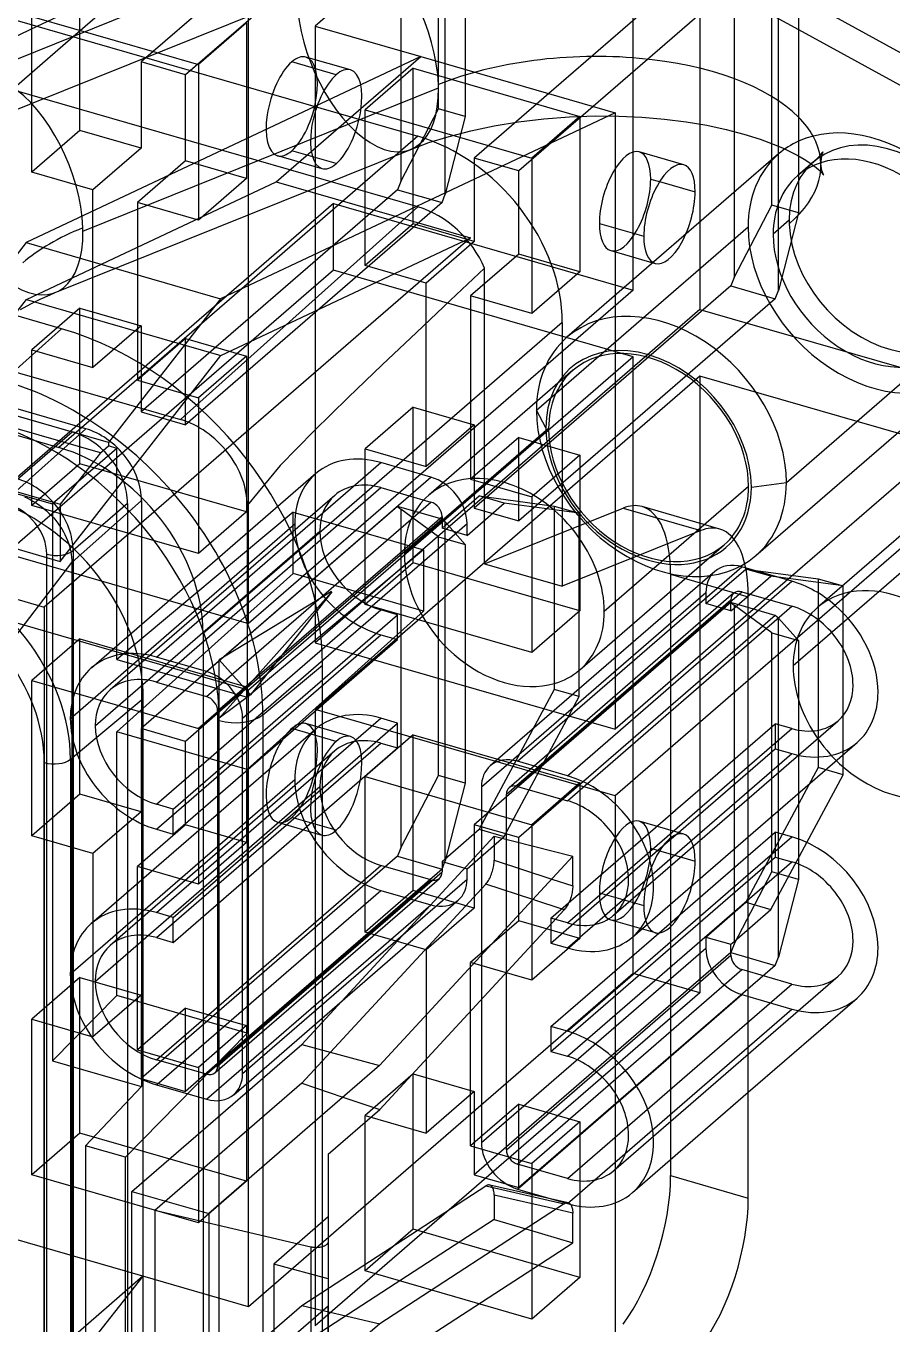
# Model space of a CAD drawing. Header units: millimetres. Extents: x -13.2 to 48.3, y -24.5 to 22.7.
# Drawn here: x 26.47 to 39.97, y -7.73 to 12.51 of the extents above; entities that cross this region are included whole.
import ezdxf

# ---------------------------------------------------------------- set-up
doc = ezdxf.new("R2010")
doc.units = ezdxf.units.MM
doc.layers.add('MAIN-1', color=7, linetype='Continuous')
doc.layers.add('MAIN-2', color=7, linetype='Continuous')

msp = doc.modelspace()

# ---------------------------------------------------------------- linework, layer by layer
at = {"layer": 'MAIN-1'}
for p, q in [((27.02, 7.788), (-8.141, 17.938)), ((36.974, 17.703), (30.974, 12.507)), ((18.634, 14.814), (32.577, 10.789)), ((37.456, 13.912), (34.619, 11.455)), ((38.149, 13.712), (35.312, 11.255)), ((38.199, 8.386), (38.199, 13.669)), ((26.638, 12.503), (28.29, 13.282)), ((28.29, 13.282), (27.202, 12.34)), ((38.512, 13.319), (38.512, 9.595)), ((30.974, 12.507), (32.62, 12.032)), ((38.512, 12.455), (43.498, 9.719)), ((32.62, 12.032), (30.968, 11.253)), ((32.62, 12.032), (35.651, 11.157)), ((35.651, 11.157), (33.645, 10.211)), ((35.651, 11.157), (35.651, 4.941)), ((32.577, 10.789), (28.385, 7.159)), ((36.345, 10.082), (36.899, 9.922)), ((38.512, 9.595), (38.199, 8.386)), ((38.149, 8.256), (38.199, 8.386)), ((38.149, 8.256), (35.651, 6.093)), ((26.116, 6.978), (27.02, 7.788)), ((34.828, 7.887), (30.725, 4.334)), ((34.828, 7.887), (34.828, 3.773)), ((37.712, 7.877), (41.651, 6.74)), ((41.651, 6.74), (37.728, 3.343)), ((41.651, 5.701), (37.728, 2.304)), ((34.828, 4.611), (35.775, 4.991)), ((35.775, 4.991), (36.987, 4.641)), ((37.283, 4.666), (36.071, 5.016)), ((36.987, 4.641), (34.828, 3.773)), ((31.228, 3.692), (30.975, 3.538)), ((31.233, 3.685), (31.005, 3.397)), ((37.728, -5.763), (37.728, 3.61)), ((39.206, 3.359), (39.206, 3.584)), ((30.159, 1.768), (31.09, 2.543)), ((31.09, -20.493), (31.09, 2.543)), ((27.159, 1.077), (28.295, 2.022)), ((28.295, -21.014), (28.295, 2.022)), ((29.48, -21.356), (29.48, 1.68)), ((30.159, 1.768), (30.159, -21.268)), ((37.728, -0.131), (39.424, 1.337)), ((26.752, -22.012), (26.752, 1.024)), ((27.159, 1.077), (27.159, -21.959)), ((39.206, 0.958), (39.206, 1.149)), ((38.641, -0.22), (39.206, 0.835)), ((39.206, 0.835), (39.206, 0.958)), ((38.512, 0.547), (38.512, -0.166)), ((38.199, -0.072), (38.199, 0.277)), ((37.728, -0.422), (38.149, -0.058)), ((37.728, -0.722), (38.409, -0.133)), ((38.409, -0.133), (38.149, -0.058)), ((34.991, -0.436), (31.978, -3.697)), ((34.991, -0.898), (34.991, -0.436)), ((34.663, -0.79), (34.991, -0.898)), ((34.981, -1), (34.976, -1.023)), ((34.984, -0.978), (34.981, -1)), ((34.987, -0.957), (34.984, -0.978)), ((34.989, -0.936), (34.987, -0.957)), ((34.99, -0.916), (34.989, -0.936)), ((34.991, -0.898), (34.99, -0.916)), ((34.859, -1.269), (34.369, -1.109)), ((34.901, -1.213), (34.891, -1.229)), ((34.912, -1.195), (34.901, -1.213)), ((34.922, -1.176), (34.912, -1.195)), ((34.931, -1.156), (34.922, -1.176)), ((34.94, -1.135), (34.931, -1.156)), ((34.949, -1.113), (34.94, -1.135)), ((34.957, -1.091), (34.949, -1.113)), ((34.964, -1.068), (34.957, -1.091)), ((34.97, -1.045), (34.964, -1.068)), ((34.976, -1.023), (34.97, -1.045)), ((31.981, -4.385), (34.859, -1.269)), ((34.87, -1.257), (34.859, -1.269)), ((34.88, -1.244), (34.87, -1.257)), ((34.891, -1.229), (34.88, -1.244)), ((37.728, -4.115), (39.424, -2.647)), ((31.978, -3.697), (31.09, -4.466)), ((31.407, -4.191), (31.981, -4.385)), ((31.178, -5.081), (31.981, -4.385)), ((31.178, -5.081), (31.178, -6.44)), ((34.859, -5.853), (31.981, -7.722)), ((34.859, -5.853), (34.87, -5.847)), ((34.87, -5.847), (34.88, -5.842)), ((34.88, -5.842), (34.89, -5.839)), ((34.89, -5.839), (34.901, -5.837)), ((34.901, -5.837), (34.911, -5.836)), ((34.911, -5.836), (34.921, -5.838)), ((34.921, -5.838), (34.931, -5.841)), ((34.931, -5.841), (34.941, -5.847)), ((34.941, -5.847), (34.95, -5.855)), ((34.95, -5.855), (34.959, -5.864)), ((34.959, -5.864), (34.966, -5.876)), ((34.991, -5.997), (34.729, -5.937)), ((34.966, -5.876), (34.973, -5.89)), ((34.973, -5.89), (34.978, -5.905)), ((34.978, -5.905), (34.983, -5.922)), ((34.983, -5.922), (34.986, -5.939)), ((34.986, -5.939), (34.989, -5.958)), ((34.989, -5.958), (34.99, -5.977)), ((34.99, -5.977), (34.991, -5.997)), ((34.991, -6.459), (34.991, -5.997)), ((34.26, -6.242), (34.991, -6.459)), ((31.168, -6.472), (31.164, -6.477)), ((31.171, -6.466), (31.168, -6.472)), ((31.174, -6.461), (31.171, -6.466)), ((31.176, -6.455), (31.174, -6.461)), ((31.177, -6.45), (31.176, -6.455)), ((31.178, -6.445), (31.177, -6.45)), ((31.178, -6.44), (31.178, -9.659)), ((31.178, -6.44), (31.178, -6.445)), ((31.978, -8.416), (34.991, -6.459)), ((31.1, -6.519), (31.09, -6.523)), ((31.11, -6.516), (31.1, -6.519)), ((31.119, -6.511), (31.11, -6.516)), ((31.127, -6.507), (31.119, -6.511)), ((31.135, -6.503), (31.127, -6.507)), ((31.142, -6.498), (31.135, -6.503)), ((31.149, -6.493), (31.142, -6.498)), ((31.155, -6.488), (31.149, -6.493)), ((31.16, -6.482), (31.155, -6.488)), ((31.164, -6.477), (31.16, -6.482)), ((31.981, -7.722), (31.178, -8.418))]:
    msp.add_line(p, q, dxfattribs=at)
for centre, major_axis, ratio, start_param, end_param in [((35.163, 10.237), (-3.698, -0.128), 0.484583, -2.898823, -2.719823), ((39.674, 8.812), (1.473, -1.701), 0.75, 0.713724, 2.923362), ((32.577, 8.537), (1.702, -1.965), 0.75, 0.713724, 2.284521), ((36.499, 9.576), (-0.222, -0.769), 0.433013, -3.141586, -0.982794), ((36.499, 9.576), (-0.222, -0.769), 0.433013, 2.158799, 3.141599), ((36.499, 9.576), (-0.222, -0.769), 0.433013, 0.000007, 2.158799), ((36.499, 9.576), (-0.222, -0.769), 0.433013, -0.982794, 0.000007), ((27.02, 3.718), (-3.077, 3.553), 0.75, -2.427868, -0.857072), ((26.116, 2.935), (3.056, -3.529), 0.75, 0.713724, 2.284521), ((25.87, 2.722), (-2.729, 3.151), 0.75, -2.427868, -0.857072), ((25.87, 2.722), (-1.833, 2.117), 0.75, -2.427868, -0.857072), ((35.516, 3.094), (0.555, 1.922), 0.433013, 0.000019, 0.326203), ((36.728, 2.744), (-0.555, -1.922), 0.433013, -3.141574, -2.815389), ((36.728, 2.744), (-0.555, -1.922), 0.433013, 2.158799, 3.141611), ((24.767, 1.767), (1.808, -2.088), 0.75, 0.713724, 2.284521), ((24.62, 1.64), (-1.611, 1.861), 0.75, -2.427868, -0.857072), ((39.986, 2.083), (-1.178, 1.361), 0.75, -2.427868, -0.417506), ((38.409, 2.509), (-1.015, 1.172), 0.75, -2.427868, -1.382072), ((38.409, 2.509), (-1.015, 1.172), 0.75, -3.141514, -2.427868), ((29.73, 1.897), (0.5, 0), 0.5, -2.094395, -0.541052), ((26.902, 1.154), (0.3, 0), 0.5, -2.094395, -0.541052), ((39.986, 2.083), (-1.178, 1.361), 0.75, 1.760922, 3.141592), ((38.409, -1.475), (-1.015, 1.172), 0.75, -2.427868, -0.857072), ((38.409, -1.475), (-1.015, 1.172), 0.75, -3.141514, -2.427868), ((36.728, -6.629), (-0.555, -1.922), 0.433013, 0.849802, 2.158799)]:
    msp.add_ellipse(centre, major_axis=major_axis, ratio=ratio, start_param=start_param, end_param=end_param, dxfattribs=at)
at = {"layer": 'MAIN-2'}
for p, q in [((27.053, 19.251), (43.555, 10.198)), ((35.935, 8.39), (35.935, 18.003)), ((33.012, 15.472), (38.512, 12.455)), ((32.953, 15.212), (28.953, 11.748)), ((32.31, 15.369), (32.31, 10.086)), ((33.003, 9.886), (33.003, 15.169)), ((32.898, 11.216), (32.898, 14.94)), ((33.316, 14.819), (33.316, 11.095)), ((32.577, 9.688), (17.941, 13.913)), ((37.506, 13.869), (37.506, 8.586)), ((36.974, 13.495), (36.974, 8.09)), ((38.094, 9.716), (38.094, 13.44)), ((27.308, 10.881), (27.308, 13.306)), ((25.146, 10.733), (30.69, 12.965)), ((29.011, 13.074), (25.578, 11.691)), ((29.423, 12.955), (28.26, 11.948)), ((29.935, 3.194), (29.935, 12.807)), ((26.558, 12.656), (29.156, 11.906)), ((26.558, 10.231), (26.558, 12.656)), ((29.906, 12.556), (29.156, 11.906)), ((29.906, 12.556), (29.906, 10.131)), ((22.14, 10.381), (26.638, 12.503)), ((30.974, 12.507), (30.974, 2.894)), ((27.202, 12.34), (26.037, 11.331)), ((28.26, 11.948), (28.26, 10.606)), ((28.953, 11.748), (28.26, 11.948)), ((30.367, 10.081), (32.62, 12.032)), ((31.303, 11.748), (30.61, 11.948)), ((31.525, 11.824), (30.832, 12.024)), ((28.953, 10.406), (28.953, 11.748)), ((29.156, 11.906), (29.156, 9.481)), ((32.504, 11.849), (31.754, 11.2)), ((32.504, 11.849), (35.102, 11.099)), ((32.504, 9.424), (32.504, 11.849)), ((27.354, 9.311), (32.898, 11.543)), ((34.619, 11.455), (33.456, 10.448)), ((30.968, 11.253), (26.47, 9.131)), ((31.754, 11.2), (34.352, 10.45)), ((31.754, 8.775), (31.754, 11.2)), ((32.31, 10.086), (32.898, 11.216)), ((33.316, 11.095), (32.898, 11.216)), ((35.312, 11.255), (34.149, 10.248)), ((33.316, 11.095), (33.003, 9.886)), ((33.403, 10.876), (33.766, 10.953)), ((33.766, 10.953), (34.146, 11.015)), ((34.146, 11.015), (34.539, 11.062)), ((35.102, 11.099), (34.352, 10.45)), ((34.539, 11.062), (34.94, 11.093)), ((34.94, 11.093), (35.344, 11.106)), ((35.102, 11.099), (35.102, 8.674)), ((35.344, 11.106), (35.709, 11.104)), ((35.709, 11.104), (36.069, 11.087)), ((36.069, 11.087), (36.42, 11.057)), ((36.42, 11.057), (36.758, 11.015)), ((36.758, 11.015), (37.08, 10.96)), ((37.08, 10.96), (37.382, 10.895)), ((27.308, 10.881), (26.558, 10.231)), ((28.26, 10.606), (27.308, 10.881)), ((32.749, 10.69), (33.063, 10.788)), ((33.063, 10.788), (33.403, 10.876)), ((37.382, 10.895), (37.66, 10.822)), ((37.66, 10.822), (37.913, 10.743)), ((37.913, 10.743), (38.114, 10.668)), ((26.922, 8.352), (32.466, 10.585)), ((28.26, 10.606), (27.51, 9.956)), ((31.303, 10.363), (30.61, 10.563)), ((32.466, 10.585), (32.749, 10.69)), ((36.721, 10.345), (36.028, 10.545)), ((38.114, 10.668), (38.259, 10.607)), ((38.259, 10.607), (38.388, 10.547)), ((38.388, 10.547), (38.501, 10.488)), ((38.864, 10.508), (38.886, 10.537)), ((38.885, 10.53), (38.877, 10.506)), ((38.891, 10.544), (38.885, 10.53)), ((38.886, 10.537), (38.892, 10.547)), ((38.892, 10.547), (38.891, 10.544)), ((28.953, 10.406), (28.203, 9.756)), ((29.906, 10.131), (28.953, 10.406)), ((30.388, 10.487), (31.081, 10.287)), ((33.456, 10.448), (33.456, 9.149)), ((34.149, 10.248), (33.456, 10.448)), ((34.352, 10.45), (34.352, 8.025)), ((38.201, 10.513), (34.901, 7.655)), ((38.745, 10.389), (38.495, 10.173)), ((38.501, 10.488), (38.597, 10.433)), ((38.597, 10.433), (38.674, 10.384)), ((38.674, 10.384), (38.737, 10.339)), ((38.737, 10.339), (38.788, 10.3)), ((38.745, 10.389), (38.821, 10.461)), ((38.821, 10.461), (38.864, 10.508)), ((38.864, 10.442), (38.861, 10.404)), ((38.861, 10.404), (38.861, 10.365)), ((38.864, 10.325), (38.861, 10.365)), ((38.87, 10.477), (38.864, 10.442)), ((38.87, 10.287), (38.864, 10.325)), ((38.877, 10.506), (38.87, 10.477)), ((15.201, 10.32), (28.877, 6.372)), ((27.51, 9.956), (26.558, 10.231)), ((29.906, 10.131), (29.156, 9.481)), ((33.645, 10.211), (29.501, 8.256)), ((34.149, 8.949), (34.149, 10.248)), ((36.206, 10.122), (36.345, 10.082)), ((38.788, 10.3), (38.828, 10.266)), ((38.828, 10.266), (38.874, 10.221)), ((38.877, 10.256), (38.87, 10.287)), ((38.874, 10.221), (38.898, 10.194)), ((38.885, 10.229), (38.877, 10.256)), ((38.896, 10.203), (38.885, 10.229)), ((38.903, 10.187), (38.896, 10.203)), ((38.898, 10.194), (38.905, 10.184)), ((38.905, 10.184), (38.903, 10.187)), ((26.473, 8.244), (30.367, 10.081)), ((27.51, 7.185), (27.51, 9.956)), ((32.26, 9.956), (28.26, 6.492)), ((30.367, 10.081), (33.398, 9.206)), ((32.31, 10.086), (32.26, 9.956)), ((32.26, 9.956), (32.953, 9.756)), ((13.489, 9.832), (26.977, 5.939)), ((31.259, 9.74), (25.259, 4.544)), ((28.203, 9.756), (28.203, 6.985)), ((29.156, 9.481), (28.203, 9.756)), ((32.953, 9.756), (28.953, 6.292)), ((31.259, 8.701), (31.259, 9.74)), ((31.259, 9.74), (35.935, 8.39)), ((32.953, 9.756), (33.003, 9.886)), ((37.506, 8.586), (38.094, 9.716)), ((38.512, 9.595), (38.094, 9.716)), ((27.4, 6.228), (15.709, 9.603)), ((32.577, 9.688), (28.877, 6.372)), ((15.926, 9.432), (27.184, 6.182)), ((32.504, 9.424), (31.754, 8.775)), ((33.456, 9.149), (32.504, 9.424)), ((34.425, 6.517), (37.725, 9.375)), ((35.406, 9.43), (36.099, 9.23)), ((38.365, 9.479), (38.115, 9.262)), ((26.47, 9.131), (24.72, 6.888)), ((26.47, 9.131), (29.501, 8.256)), ((33.398, 9.206), (26.751, 3.449)), ((29.504, 7.369), (33.398, 9.206)), ((33.456, 9.149), (32.706, 8.5)), ((34.149, 8.949), (33.399, 8.3)), ((35.102, 8.674), (34.149, 8.949)), ((35.584, 9.007), (36.277, 8.807)), ((32.706, 8.5), (31.754, 8.775)), ((33.616, 8.732), (33.084, 8.233)), ((33.616, 4.123), (33.616, 8.732)), ((31.259, 8.701), (25.259, 3.505)), ((35.935, 7.351), (31.259, 8.701)), ((32.706, 5.642), (32.706, 8.5)), ((35.102, 8.674), (34.352, 8.025)), ((37.506, 8.586), (37.456, 8.456)), ((26.685, 8.249), (26.842, 8.319)), ((26.842, 8.319), (26.922, 8.352)), ((35.935, 8.39), (29.935, 3.194)), ((33.399, 8.3), (33.399, 5.442)), ((34.352, 8.025), (33.399, 8.3)), ((37.456, 8.456), (33.456, 4.992)), ((37.456, 8.456), (38.149, 8.256)), ((16.229, 8.132), (26.881, 5.057)), ((23.97, 5.036), (26.473, 8.244)), ((26.381, 8.091), (26.543, 8.179)), ((26.473, 8.244), (29.504, 7.369)), ((26.543, 8.179), (26.685, 8.249)), ((27.308, 8.11), (26.558, 7.46)), ((27.308, 5.685), (27.308, 8.11)), ((27.308, 8.11), (28.26, 7.835)), ((29.501, 8.256), (27.751, 6.013)), ((33.084, 8.233), (32.553, 7.732)), ((36.974, 8.09), (30.974, 2.894)), ((36.974, 8.09), (37.712, 7.877)), ((28.26, 7.835), (27.51, 7.185)), ((28.26, 7.835), (28.26, 6.492)), ((32.553, 7.732), (32.022, 7.226)), ((28.953, 7.635), (28.203, 6.985)), ((28.953, 7.635), (29.906, 7.36)), ((28.953, 6.292), (28.953, 7.635)), ((26.558, 7.46), (27.51, 7.185)), ((26.558, 5.035), (26.558, 7.46)), ((27.001, 4.161), (29.504, 7.369)), ((29.906, 7.36), (29.156, 6.71)), ((29.906, 7.36), (29.906, 4.935)), ((35.935, 7.351), (29.935, 2.155)), ((35.935, -2.262), (35.935, 7.351)), ((28.385, 7.159), (26.977, 5.939)), ((32.022, 7.226), (31.491, 6.715)), ((34.995, 7.142), (32.745, 5.193)), ((38.322, 5.392), (40.322, 7.124)), ((27.751, 6.013), (24.72, 6.888)), ((28.203, 6.985), (29.156, 6.71)), ((36.974, 7.051), (30.974, 1.855)), ((41.651, 5.701), (36.974, 7.051)), ((36.974, 7.051), (36.974, -2.562)), ((37.847, 4.253), (40.951, 6.942)), ((27.626, 5.853), (24.595, 6.728)), ((29.156, 6.71), (29.156, 4.285)), ((31.491, 6.715), (30.96, 6.195)), ((28.26, 6.492), (28.953, 6.292)), ((32.504, 6.566), (31.754, 5.917)), ((32.504, 6.566), (33.456, 6.291)), ((32.504, 4.141), (32.504, 6.566)), ((34.571, 6.244), (34.425, 6.517)), ((16.359, 6.449), (26.751, 3.449)), ((33.456, 6.291), (32.706, 5.642)), ((33.456, 6.291), (33.456, 4.992)), ((27.4, 6.228), (26.273, 5.222)), ((26.334, 5.446), (27.184, 6.182)), ((27.44, 6.216), (27.4, 6.228)), ((27.481, 6.201), (27.44, 6.216)), ((27.522, 6.184), (27.481, 6.201)), ((27.563, 6.166), (27.522, 6.184)), ((27.605, 6.145), (27.563, 6.166)), ((27.646, 6.121), (27.605, 6.145)), ((27.688, 6.096), (27.646, 6.121)), ((27.729, 6.068), (27.688, 6.096)), ((30.96, 6.195), (30.43, 5.659)), ((34.615, 6.231), (32.365, 4.283)), ((34.149, 6.091), (33.399, 5.442)), ((35.651, 6.093), (34.149, 4.792)), ((34.149, 6.091), (35.102, 5.816)), ((34.149, 4.792), (34.149, 6.091)), ((23.97, 5.927), (27.001, 5.052)), ((27.881, 5.923), (26.881, 5.057)), ((27.626, 5.853), (27.751, 5.961)), ((27.77, 6.038), (27.729, 6.068)), ((27.751, 6.013), (27.751, 5.961)), ((27.881, 5.923), (27.751, 5.961)), ((27.811, 6.006), (27.77, 6.038)), ((27.85, 5.972), (27.811, 6.006)), ((27.889, 5.936), (27.85, 5.972)), ((27.881, 2.632), (27.881, 5.923)), ((27.926, 5.899), (27.889, 5.936)), ((27.962, 5.859), (27.926, 5.899)), ((31.754, 5.917), (32.706, 5.642)), ((31.754, 3.492), (31.754, 5.917)), ((27.308, 5.685), (26.558, 5.035)), ((27.626, 5.853), (27.001, 5.052)), ((29.906, 4.935), (27.308, 5.685)), ((27.996, 5.819), (27.962, 5.859)), ((28.029, 5.776), (27.996, 5.819)), ((28.06, 5.733), (28.029, 5.776)), ((28.089, 5.689), (28.06, 5.733)), ((28.116, 5.644), (28.089, 5.689)), ((28.5, 2.67), (32, 5.701)), ((32.78, 5.476), (32, 5.701)), ((35.102, 5.816), (34.352, 5.167)), ((35.102, 5.816), (35.102, 3.391)), ((30.986, 5.531), (27.486, 2.499)), ((28.14, 5.598), (28.116, 5.644)), ((28.163, 5.552), (28.14, 5.598)), ((28.183, 5.506), (28.163, 5.552)), ((28.201, 5.46), (28.183, 5.506)), ((29.28, 2.445), (32.78, 5.476)), ((30.43, 5.659), (29.916, 5.033)), ((28.217, 5.414), (28.201, 5.46)), ((28.231, 5.369), (28.217, 5.414)), ((28.242, 5.324), (28.231, 5.369)), ((28.251, 5.279), (28.242, 5.324)), ((28.258, 5.236), (28.251, 5.279)), ((28.5, 2.28), (32, 5.312)), ((32, 5.312), (32.78, 5.087)), ((33.399, 5.442), (34.352, 5.167)), ((37.732, 5.331), (35.482, 3.383)), ((37.776, 5.319), (38.322, 5.392)), ((41.057, 5.392), (38.807, 3.443)), ((26.444, 5.167), (26.488, 5.148)), ((26.488, 5.148), (26.532, 5.126)), ((26.532, 5.126), (26.575, 5.103)), ((26.575, 5.103), (26.619, 5.077)), ((26.619, 5.077), (26.662, 5.049)), ((27.18, 4.143), (28.266, 5.112)), ((28.05, 5.066), (27.2, 4.33)), ((31.28, 5.19), (27.78, 2.159)), ((28.05, 5.066), (28.05, -3.962)), ((28.263, 5.194), (28.258, 5.236)), ((28.265, 5.152), (28.263, 5.194)), ((28.266, 5.112), (28.265, 5.152)), ((28.266, 5.112), (28.266, -4.025)), ((29.28, 2.055), (32.78, 5.087)), ((33.003, 4.722), (33.534, 5.182)), ((33.343, 4.566), (33.924, 5.069)), ((33.924, 5.069), (33.534, 5.182)), ((33.534, 5.182), (34.703, 5.025)), ((35.093, 4.913), (33.924, 5.069)), ((34.352, 5.167), (34.352, 2.742)), ((23.97, 5.036), (27.001, 4.161)), ((29.156, 4.285), (26.558, 5.035)), ((26.662, 5.049), (26.704, 5.019)), ((26.704, 5.019), (26.745, 4.986)), ((26.745, 4.986), (26.785, 4.952)), ((26.785, 4.952), (26.824, 4.916)), ((26.824, 4.916), (26.862, 4.878)), ((26.862, 4.878), (26.898, 4.839)), ((26.881, 5.057), (26.881, -3.625)), ((27.001, 5.052), (27.001, 4.161)), ((30.631, 4.931), (27.881, 2.632)), ((32.26, 5.02), (28.26, 1.556)), ((29.906, 4.935), (29.156, 4.285)), ((29.453, 1.832), (32.953, 4.863)), ((29.916, 5.033), (29.916, 2.045)), ((30.631, 4.931), (32.666, 4.343)), ((30.631, 3.971), (30.631, 4.931)), ((32.26, 5.02), (32.31, 4.977)), ((32.953, 4.82), (32.26, 5.02)), ((32.31, 4.977), (32.31, -0.306)), ((32.898, 4.547), (32.31, 4.977)), ((32.953, 4.863), (32.953, 4.82)), ((33.456, 4.992), (34.149, 4.792)), ((34.703, 5.025), (34.703, 4.958)), ((34.703, 5.025), (35.093, 4.913)), ((34.703, 4.958), (34.703, 2.258)), ((35.093, 4.526), (35.093, 4.913)), ((35.651, 4.941), (35.651, 1.544)), ((26.898, 4.839), (26.932, 4.798)), ((26.932, 4.798), (26.965, 4.756)), ((26.965, 4.756), (26.995, 4.713)), ((26.995, 4.713), (27.023, 4.669)), ((27.023, 4.669), (27.049, 4.625)), ((27.158, 1.715), (30.658, 4.746)), ((32.953, 4.82), (29.453, 1.789)), ((29.843, 1.72), (33.343, 4.751)), ((33.003, 4.777), (32.953, 4.82)), ((32.953, 4.82), (32.953, 4.679)), ((32.953, 4.679), (33.003, 4.722)), ((33.343, 4.566), (32.953, 4.679)), ((33.003, 4.777), (33.316, 4.427)), ((33.003, 4.722), (33.003, 4.777)), ((33.003, -0.474), (33.003, 4.722)), ((33.343, 4.566), (33.343, 4.751)), ((25.259, 4.544), (29.935, 3.194)), ((27.049, 4.625), (27.073, 4.58)), ((27.073, 4.58), (27.094, 4.534)), ((27.094, 4.534), (27.113, 4.489)), ((27.113, 4.489), (27.129, 4.444)), ((27.548, 1.603), (31.048, 4.634)), ((32.898, 0.823), (32.898, 4.547)), ((32.898, 4.547), (33.316, 4.427)), ((33.616, 4.123), (34.828, 4.611)), ((35.093, 2.464), (35.093, 4.526)), ((40.677, 4.481), (38.427, 2.533)), ((26.79, -19.973), (26.79, 4.275)), ((27.129, 4.444), (27.143, 4.399)), ((27.143, 4.399), (27.155, 4.354)), ((27.155, 4.354), (27.165, 4.31)), ((27.165, 4.31), (27.172, 4.267)), ((27.172, 4.267), (27.177, 4.225)), ((27.2, 4.33), (27.2, -19.919)), ((30.725, 4.334), (29.228, 3.037)), ((32.666, 4.343), (29.916, 2.045)), ((32.666, 4.343), (32.666, 3.384)), ((33.316, 4.427), (33.316, 0.703)), ((35.102, 2.472), (37.352, 4.42)), ((25.706, 2.215), (27.18, 4.143)), ((27.177, 4.225), (27.179, 4.183)), ((27.179, 4.183), (27.18, 4.143)), ((27.18, 4.143), (27.18, -20.343)), ((27.18, 4.143), (27.18, 4.143)), ((27.18, 4.143), (27.18, 4.143)), ((27.18, 4.143), (27.18, 4.143)), ((27.18, 4.143), (27.18, 4.143)), ((27.18, 4.143), (27.18, 4.143)), ((27.18, 4.143), (27.18, 4.143)), ((32.504, 4.141), (31.754, 3.492)), ((35.102, 3.391), (32.504, 4.141)), ((33.616, 4.123), (34.828, 3.773)), ((34.13, 1.045), (37.63, 4.076)), ((38.409, 3.851), (37.63, 4.076)), ((30.631, 3.971), (27.881, 1.507)), ((32.666, 3.384), (30.631, 3.971)), ((37.204, 4.005), (33.704, 0.974)), ((34.909, 0.82), (38.409, 3.851)), ((36.516, 3.96), (36.516, -5.413)), ((36.516, 3.96), (37.728, 3.61)), ((37.067, 3.503), (37.691, 4.043)), ((37.506, 3.433), (38.081, 3.931)), ((37.691, 4.043), (38.817, 3.892)), ((38.081, 3.931), (37.691, 4.043)), ((39.206, 3.78), (38.081, 3.931)), ((38.817, 3.892), (38.817, 3.451)), ((38.817, 3.892), (39.206, 3.78)), ((31.228, 3.682), (29.478, 1.716)), ((31.228, 3.682), (31.228, 3.692)), ((33.567, 0.645), (37.067, 3.676)), ((37.499, 3.664), (33.999, 0.633)), ((34.13, 0.655), (37.63, 3.687)), ((37.067, 3.676), (37.067, 3.503)), ((37.63, 3.687), (38.409, 3.462)), ((39.206, 3.658), (39.206, 3.78)), ((39.206, 3.584), (39.206, 3.658)), ((29.935, 2.155), (25.259, 3.505)), ((26.751, 3.449), (26.751, -16.816)), ((30.975, 3.538), (29.478, 2.627)), ((34.352, 2.742), (31.754, 3.492)), ((33.956, 0.532), (37.456, 3.563)), ((37.456, 3.52), (33.956, 0.489)), ((34.909, 0.43), (38.409, 3.462)), ((37.456, 3.39), (37.067, 3.503)), ((37.456, 3.52), (37.456, 3.563)), ((38.149, 3.32), (37.456, 3.52)), ((37.456, 3.52), (37.506, 3.477)), ((37.456, 3.39), (37.456, 3.52)), ((38.094, 3.047), (37.506, 3.477)), ((37.506, 3.477), (37.506, 3.433)), ((38.817, 3.451), (38.817, 1.389)), ((28.5, 0.375), (32, 3.406)), ((28.76, 0.3), (32.26, 3.331)), ((32.666, 3.384), (29.916, 0.919)), ((31.005, 3.397), (29.967, 2.082)), ((32.26, 3.331), (32, 3.406)), ((32.26, 2.942), (32.26, 3.331)), ((38.149, 3.32), (34.149, -0.144)), ((35.102, 3.391), (34.352, 2.742)), ((37.728, 3.343), (35.651, 1.544)), ((37.456, 3.39), (37.506, 3.433)), ((37.506, 3.433), (37.506, -1.763)), ((38.199, 3.277), (38.149, 3.32)), ((38.199, 0.277), (38.199, 3.277)), ((38.199, 3.277), (38.512, 2.927)), ((39.206, 1.149), (39.206, 3.359)), ((29.228, 3.037), (29.228, -19.912)), ((38.094, 3.047), (38.512, 2.927)), ((38.094, -0.677), (38.094, 3.047)), ((27.308, 2.957), (26.558, 2.307)), ((27.308, 2.957), (29.906, 2.207)), ((27.308, 0.532), (27.308, 2.957)), ((28.5, -0.015), (32, 3.017)), ((30.749, 1.633), (32.26, 2.942)), ((30.974, 2.894), (35.651, 1.544)), ((32, 3.017), (32.26, 2.942)), ((38.512, 2.927), (38.512, 0.547)), ((27.881, 2.632), (29.916, 2.045)), ((29.28, 2.445), (28.5, 2.67)), ((29.478, 1.716), (29.478, 2.627)), ((29.478, 2.627), (29.967, 2.082)), ((35.093, 2.055), (35.093, 2.464)), ((26.558, 2.307), (29.156, 1.557)), ((26.558, -0.118), (26.558, 2.307)), ((28.5, 2.28), (29.28, 2.055)), ((34.703, 2.258), (34.703, 2.167)), ((37.728, 2.304), (35.651, 0.505)), ((29.906, 2.207), (29.156, 1.557)), ((29.967, 2.082), (29.478, 1.716)), ((29.906, 2.207), (29.906, -0.218)), ((29.935, -7.458), (29.935, 2.155)), ((34.703, 2.167), (33.534, -0.014)), ((33.924, -0.127), (35.093, 2.055)), ((35.093, 2.055), (34.703, 2.167)), ((29.453, 1.832), (29.453, 1.789)), ((35.651, 0.505), (30.974, 1.855)), ((30.974, 1.855), (30.974, -7.758)), ((28.5, -1.314), (32, 1.717)), ((29.453, 1.789), (28.953, 1.356)), ((29.453, 1.789), (29.453, -3.667)), ((29.843, -3.823), (29.843, 1.72)), ((30.471, 1.392), (30.749, 1.633)), ((30.749, 0.334), (32.26, 1.642)), ((31.525, 1.432), (30.832, 1.632)), ((32.26, 1.642), (32, 1.717)), ((32.26, 1.253), (32.26, 1.642)), ((34.649, -1.4), (38.149, 1.631)), ((35.629, -1.354), (39.129, 1.677)), ((38.149, 1.631), (38.149, 1.242)), ((38.409, 1.556), (38.149, 1.631)), ((30.986, 1.547), (27.486, -1.484)), ((27.881, -2.607), (27.881, 1.507)), ((29.916, 0.919), (27.881, 1.507)), ((28.26, 1.556), (28.26, 0.257)), ((28.953, 1.356), (28.26, 1.556)), ((29.156, 1.557), (29.156, -0.868)), ((31.303, 1.356), (30.61, 1.556)), ((32.504, 1.457), (31.754, 0.807)), ((32.504, -0.968), (32.504, 1.457)), ((32.504, 1.457), (35.102, 0.707)), ((34.909, -1.475), (38.409, 1.556)), ((28.5, -1.703), (32, 1.328)), ((28.76, -0.09), (30.471, 1.392)), ((28.76, -1.778), (32.26, 1.253)), ((28.953, 0.057), (28.953, 1.356)), ((32, 1.328), (32.26, 1.253)), ((36.601, -0.1), (38.149, 1.242)), ((38.149, 1.242), (38.409, 1.167)), ((38.817, 1.389), (38.817, 0.948)), ((31.28, 1.207), (27.78, -1.824)), ((34.909, 0.82), (34.13, 1.045)), ((34.909, -1.865), (38.409, 1.167)), ((29.916, 0.919), (29.916, -3.194)), ((32.31, -0.306), (32.898, 0.823)), ((33.316, 0.703), (32.898, 0.823)), ((38.817, 0.948), (37.691, -1.153)), ((39.206, 0.835), (38.817, 0.948)), ((27.158, -2.268), (30.658, 0.763)), ((27.548, -2.381), (31.048, 0.65)), ((31.754, 0.807), (34.352, 0.057)), ((31.754, -1.618), (31.754, 0.807)), ((33.316, 0.703), (33.003, -0.506)), ((33.567, 0.645), (33.567, -4.898)), ((34.13, 0.655), (34.909, 0.43)), ((35.102, 0.707), (34.352, 0.057)), ((35.102, 0.707), (35.102, -1.718)), ((27.308, 0.532), (26.558, -0.118)), ((28.26, 0.257), (27.308, 0.532)), ((33.956, 0.489), (33.456, 0.056)), ((33.956, 0.489), (33.956, 0.532)), ((33.956, -4.967), (33.956, 0.489)), ((35.651, 0.505), (35.651, -9.108)), ((28.26, 0.257), (27.51, -0.393)), ((28.76, 0.3), (28.5, 0.375)), ((28.76, -0.09), (28.76, 0.3)), ((30.471, 0.093), (30.749, 0.334)), ((28.953, 0.057), (28.203, -0.593)), ((28.76, -1.389), (30.471, 0.093)), ((29.906, -0.218), (28.953, 0.057)), ((30.388, 0.094), (31.081, -0.106)), ((31.303, -0.03), (30.61, 0.17)), ((33.456, 0.056), (33.456, -1.243)), ((34.149, -0.144), (33.456, 0.056)), ((34.352, 0.057), (34.352, -2.368)), ((36.721, -0.089), (36.028, 0.111)), ((27.51, -0.393), (26.558, -0.118)), ((28.5, -0.015), (28.76, -0.09)), ((30.766, -3.368), (33.766, -0.12)), ((33.003, -0.474), (33.534, -0.014)), ((33.343, -0.63), (33.924, -0.127)), ((33.534, -0.014), (33.924, -0.127)), ((33.766, -0.12), (33.766, -0.497)), ((33.766, -0.12), (34.991, -0.436)), ((34.149, -1.443), (34.149, -0.144)), ((35.924, -1.694), (37.728, -0.131)), ((36.398, -0.275), (36.601, -0.1)), ((38.149, -0.058), (38.149, -0.447)), ((38.199, -2.006), (38.199, -0.072)), ((38.512, -0.166), (38.512, -0.797)), ((27.51, -0.393), (27.51, -3.251)), ((29.906, -0.218), (29.156, -0.868)), ((32.31, -0.306), (32.26, -0.436)), ((34.649, -1.79), (36.398, -0.275)), ((36.206, -0.311), (36.899, -0.511)), ((38.081, -1.266), (38.641, -0.22)), ((28.203, -3.451), (28.203, -0.593)), ((29.156, -0.868), (28.203, -0.593)), ((32.26, -0.436), (28.26, -3.9)), ((28.5, -3.609), (32, -0.577)), ((32.78, -0.802), (32, -0.577)), ((32.26, -0.436), (32.953, -0.636)), ((32.953, -0.517), (33.003, -0.474)), ((32.953, -0.636), (33.003, -0.506)), ((32.953, -0.517), (32.953, -0.636)), ((32.953, -0.517), (33.343, -0.63)), ((33.003, -0.506), (33.003, -0.474)), ((33.751, -0.622), (33.756, -0.599)), ((33.756, -0.599), (33.76, -0.577)), ((33.76, -0.577), (33.762, -0.556)), ((33.762, -0.556), (33.764, -0.535)), ((33.764, -0.535), (33.766, -0.515)), ((33.766, -0.515), (33.766, -0.497)), ((33.766, -0.497), (34.663, -0.79)), ((34.649, -3.478), (38.149, -0.447)), ((34.909, -3.553), (38.409, -0.522)), ((36.667, -1.341), (37.728, -0.422)), ((38.149, -0.447), (38.409, -0.522)), ((29.28, -3.834), (32.78, -0.802)), ((29.411, -3.812), (32.911, -0.78)), ((32.953, -0.636), (29.453, -3.667)), ((29.453, -3.71), (32.953, -0.679)), ((29.843, -3.823), (33.343, -0.792)), ((32.953, -0.636), (32.953, -0.679)), ((33.343, -0.792), (33.343, -0.63)), ((33.677, -0.812), (33.687, -0.794)), ((33.687, -0.794), (33.697, -0.775)), ((33.697, -0.775), (33.707, -0.755)), ((33.707, -0.755), (33.716, -0.734)), ((33.716, -0.734), (33.724, -0.712)), ((33.724, -0.712), (33.732, -0.69)), ((33.732, -0.69), (33.739, -0.667)), ((33.739, -0.667), (33.746, -0.645)), ((33.746, -0.645), (33.751, -0.622)), ((34.909, -3.164), (37.728, -0.722)), ((37.506, -1.806), (38.094, -0.677)), ((38.512, -0.797), (38.094, -0.677)), ((38.512, -0.797), (38.199, -2.006)), ((28.5, -3.998), (32, -0.967)), ((33.635, -0.868), (30.766, -3.974)), ((32.504, -0.968), (31.754, -1.618)), ((32, -0.967), (32.78, -1.192)), ((33.456, -1.243), (32.504, -0.968)), ((33.635, -0.868), (33.645, -0.856)), ((34.369, -1.109), (33.635, -0.868)), ((33.645, -0.856), (33.656, -0.843)), ((33.656, -0.843), (33.666, -0.828)), ((33.666, -0.828), (33.677, -0.812)), ((35.406, -1.004), (36.099, -1.204)), ((29.28, -4.223), (32.78, -1.192)), ((29.705, -4.152), (33.205, -1.121)), ((37.067, -1.694), (37.691, -1.153)), ((37.691, -1.153), (38.081, -1.266)), ((28.76, -1.389), (28.5, -1.314)), ((28.76, -1.778), (28.76, -1.389)), ((33.456, -1.243), (32.706, -1.893)), ((34.649, -1.4), (34.649, -1.79)), ((34.909, -1.475), (34.649, -1.4)), ((36.331, -1.632), (36.667, -1.341)), ((37.506, -1.763), (38.081, -1.266)), ((32.706, -1.893), (31.754, -1.618)), ((34.149, -1.443), (33.399, -2.093)), ((35.102, -1.718), (34.149, -1.443)), ((35.584, -1.426), (36.277, -1.626)), ((28.5, -1.703), (28.76, -1.778)), ((35.102, -1.718), (34.352, -2.368)), ((34.649, -3.089), (36.331, -1.632)), ((34.649, -1.79), (34.909, -1.865)), ((37.067, -1.694), (37.067, -1.867)), ((37.067, -1.694), (37.456, -1.806)), ((37.456, -1.806), (37.506, -1.763)), ((37.456, -1.936), (37.456, -1.806)), ((37.506, -1.806), (37.456, -1.936)), ((37.506, -1.763), (37.506, -1.806)), ((32.706, -1.893), (32.706, -4.751)), ((33.567, -4.898), (37.067, -1.867)), ((37.456, -1.936), (33.956, -4.967)), ((33.956, -5.01), (37.456, -1.979)), ((37.456, -1.936), (38.149, -2.136)), ((37.456, -1.979), (37.456, -1.936)), ((38.149, -2.136), (38.199, -2.006)), ((33.399, -4.951), (33.399, -2.093)), ((34.352, -2.368), (33.399, -2.093)), ((34.13, -5.234), (37.63, -2.202)), ((38.149, -2.136), (34.149, -5.6)), ((38.409, -2.427), (37.63, -2.202)), ((27.308, -2.326), (26.558, -2.976)), ((27.308, -2.326), (28.26, -2.601)), ((27.308, -4.751), (27.308, -2.326)), ((35.935, -2.262), (29.935, -7.458)), ((34.909, -5.459), (38.409, -2.427)), ((35.629, -5.337), (39.129, -2.306)), ((36.974, -2.562), (35.935, -2.262)), ((27.881, -2.607), (26.881, -3.625)), ((28.26, -2.601), (27.51, -3.251)), ((29.916, -3.194), (27.881, -2.607)), ((28.26, -2.601), (28.26, -3.9)), ((36.974, -2.562), (30.974, -7.758)), ((34.13, -5.623), (37.63, -2.592)), ((37.63, -2.592), (38.409, -2.817)), ((28.953, -2.801), (28.203, -3.451)), ((28.953, -2.801), (29.906, -3.076)), ((28.953, -4.1), (28.953, -2.801)), ((34.909, -5.848), (38.409, -2.817)), ((26.558, -2.976), (27.51, -3.251)), ((26.558, -5.4), (26.558, -2.976)), ((29.916, -3.194), (28.016, -5.128)), ((29.906, -3.076), (29.156, -3.726)), ((29.906, -3.076), (29.906, -5.501)), ((34.649, -3.089), (34.649, -3.478)), ((34.909, -3.164), (34.649, -3.089)), ((28.116, -5.663), (30.766, -3.368)), ((30.766, -3.368), (31.978, -3.697)), ((26.881, -3.625), (28.05, -3.962)), ((28.203, -3.451), (29.156, -3.726)), ((29.28, -3.834), (28.5, -3.609)), ((34.649, -3.478), (34.909, -3.553)), ((29.453, -3.667), (28.953, -4.1)), ((29.156, -3.726), (29.156, -6.15)), ((29.453, -3.667), (29.453, -3.71)), ((32.504, -3.826), (31.754, -4.476)), ((32.504, -3.826), (33.456, -4.101)), ((32.504, -6.251), (32.504, -3.826)), ((27.394, -4.948), (28.266, -4.025)), ((28.05, -3.962), (28.266, -4.025)), ((28.05, -3.962), (28.05, -10.154)), ((28.26, -3.9), (28.953, -4.1)), ((30.766, -3.974), (28.477, -5.956)), ((28.5, -3.998), (29.28, -4.223)), ((30.766, -3.974), (31.407, -4.191)), ((33.456, -4.101), (32.706, -4.751)), ((33.456, -4.101), (33.456, -5.4)), ((35.924, -5.678), (37.728, -4.115)), ((34.149, -4.301), (33.399, -4.951)), ((34.149, -4.301), (35.102, -4.576)), ((34.149, -5.6), (34.149, -4.301)), ((31.09, -4.466), (29.316, -6.002)), ((31.754, -4.476), (32.706, -4.751)), ((31.754, -6.9), (31.754, -4.476)), ((35.102, -4.576), (34.352, -5.226)), ((35.102, -4.576), (35.102, -7.001)), ((27.308, -4.751), (26.558, -5.4)), ((29.906, -5.501), (27.308, -4.751)), ((28.016, -5.128), (27.394, -4.948)), ((27.394, -4.948), (27.394, -10.868)), ((33.399, -4.951), (34.352, -5.226)), ((33.956, -4.967), (33.456, -5.4)), ((33.956, -5.01), (33.956, -4.967)), ((28.016, -11.047), (28.016, -5.128)), ((34.909, -5.459), (34.13, -5.234)), ((34.352, -5.226), (34.352, -7.65)), ((29.156, -6.15), (26.558, -5.4)), ((33.456, -5.4), (34.149, -5.6)), ((36.516, -5.413), (37.728, -5.763)), ((28.116, -10.339), (28.116, -5.663)), ((28.116, -5.663), (29.316, -6.002)), ((29.906, -5.501), (29.156, -6.15)), ((30.766, -7.438), (33.635, -5.575)), ((33.645, -5.569), (33.635, -5.575)), ((33.635, -5.575), (34.859, -5.853)), ((33.655, -5.564), (33.645, -5.569)), ((33.666, -5.56), (33.655, -5.564)), ((33.676, -5.559), (33.666, -5.56)), ((33.686, -5.558), (33.676, -5.559)), ((33.696, -5.56), (33.686, -5.558)), ((33.706, -5.563), (33.696, -5.56)), ((34.921, -5.838), (33.696, -5.56)), ((33.716, -5.569), (33.706, -5.563)), ((33.726, -5.577), (33.716, -5.569)), ((33.734, -5.586), (33.726, -5.577)), ((33.742, -5.598), (33.734, -5.586)), ((33.748, -5.612), (33.742, -5.598)), ((33.754, -5.627), (33.748, -5.612)), ((33.758, -5.644), (33.754, -5.627)), ((33.762, -5.661), (33.758, -5.644)), ((33.764, -5.68), (33.762, -5.661)), ((34.13, -5.623), (34.909, -5.848)), ((33.765, -5.699), (33.764, -5.68)), ((33.766, -5.719), (33.765, -5.699)), ((33.766, -5.719), (33.766, -6.096)), ((34.729, -5.937), (33.766, -5.719)), ((28.477, -5.956), (28.477, -9.42)), ((30.908, -6.527), (28.477, -5.956)), ((29.316, -6.002), (29.316, -10.721)), ((31.178, -6.056), (30.328, -6.793)), ((28.29, -6.983), (25.259, -6.108)), ((33.766, -6.096), (30.766, -8.044)), ((32.504, -6.251), (31.754, -6.9)), ((35.102, -7.001), (32.504, -6.251)), ((33.766, -6.096), (34.26, -6.242)), ((30.918, -6.529), (30.908, -6.527)), ((30.908, -6.527), (30.908, -9.759)), ((30.928, -6.531), (30.918, -6.529)), ((30.938, -6.533), (30.928, -6.531)), ((30.949, -6.534), (30.938, -6.533)), ((30.96, -6.535), (30.949, -6.534)), ((30.972, -6.536), (30.96, -6.535)), ((30.984, -6.537), (30.972, -6.536)), ((30.996, -6.537), (30.984, -6.537)), ((31.008, -6.536), (30.996, -6.537)), ((31.02, -6.536), (31.008, -6.536)), ((31.032, -6.535), (31.02, -6.536)), ((31.044, -6.533), (31.032, -6.535)), ((31.056, -6.531), (31.044, -6.533)), ((31.068, -6.529), (31.056, -6.531)), ((31.079, -6.526), (31.068, -6.529)), ((31.09, -6.523), (31.079, -6.526)), ((30.328, -6.793), (30.328, -8.178)), ((31.178, -7.023), (30.328, -6.793)), ((28.29, -6.983), (22.14, -14.734)), ((28.29, -6.983), (26.037, -8.934)), ((29.935, -7.458), (28.29, -6.983)), ((34.352, -7.65), (31.754, -6.9)), ((35.102, -7.001), (34.352, -7.65)), ((28.477, -9.42), (30.766, -7.438)), ((30.328, -8.178), (31.178, -7.442)), ((30.766, -7.438), (31.981, -7.722)), ((31.178, -8.5), (31.178, -7.442))]:
    msp.add_line(p, q, dxfattribs=at)
for centre, major_axis, ratio, start_param, end_param in [((31.794, 12.254), (0.672, -1.67), 0.52454, 0.9653, 4.074567), ((35.163, 10.237), (-7.296, -0.252), 0.484583, 3.085928, 5.355451), ((31.794, 12.254), (0.672, -1.67), 0.52454, -2.176293, 0.932975), ((26.25, 10.022), (0.672, -1.67), 0.52454, 0.9653, 4.074567), ((30.61, 11.255), (0.222, 0.769), 0.433013, 0.588003, 3.141599), ((30.61, 11.255), (0.222, 0.769), 0.433013, 0.000007, 0.588003), ((30.61, 11.255), (0.222, 0.769), 0.433013, -2.55359, 0.000007), ((35.163, 10.237), (-3.698, -0.128), 0.484583, -2.719823, -0.927734), ((31.303, 11.055), (-0.222, -0.769), 0.433013, -2.55359, 0.000007), ((31.303, 11.055), (-0.222, -0.769), 0.433013, -3.141586, -2.55359), ((31.303, 11.055), (-0.222, -0.769), 0.433013, 0.588003, 3.141599), ((31.794, 12.254), (0.672, -1.67), 0.52454, 0.932975, 0.9653), ((39.924, 9.029), (-1.178, 1.361), 0.75, -2.392962, 0.713724), ((35.163, 10.237), (-3.698, -0.128), 0.484583, 2.600978, 3.384362), ((26.25, 10.022), (0.672, -1.67), 0.52454, -2.176293, 0.932975), ((30.61, 11.255), (0.222, 0.769), 0.433013, -3.141586, -2.55359), ((35.806, 9.776), (0.222, 0.769), 0.433013, 0.000007, 2.158799), ((35.806, 9.776), (0.222, 0.769), 0.433013, -0.982794, 0.000007), ((39.674, 8.812), (1.473, -1.701), 0.75, 2.923362, 3.141672), ((39.674, 8.812), (-1.178, 1.361), 0.75, -2.427868, 0.000079), ((31.303, 11.055), (-0.222, -0.769), 0.433013, 0.000007, 0.588003), ((39.674, 8.812), (1.473, -1.701), 0.75, -3.141514, -2.427868), ((35.806, 9.776), (0.222, 0.769), 0.433013, -3.141586, -0.982794), ((39.674, 8.812), (-1.178, 1.361), 0.75, 0.000079, 0.713724), ((32.577, 8.537), (-0.87, 1.005), 0.75, -1.983357, -0.857072), ((29.62, 8.004), (-3.698, -0.128), 0.484583, -0.927734, -0.540614), ((26.25, 10.022), (0.672, -1.67), 0.52454, 0.932975, 0.9653), ((35.806, 9.776), (0.222, 0.769), 0.433013, 2.158799, 3.141599), ((39.674, 8.812), (1.473, -1.701), 0.75, -2.427868, 0.000079), ((39.924, 9.029), (-1.178, 1.361), 0.75, 0.713724, 0.748631), ((39.924, 9.029), (-1.178, 1.361), 0.75, 0.748631, 3.855317), ((39.674, 8.812), (-1.178, 1.361), 0.75, 0.713724, 3.141672), ((36.374, 5.954), (1.473, -1.701), 0.75, 0.713724, 3.141672), ((36.374, 5.954), (1.473, -1.701), 0.75, -3.141514, -2.427868), ((36.174, 5.781), (-1.211, 1.398), 0.75, -2.427868, 0.713724), ((36.174, 5.781), (-1.178, 1.361), 0.75, -2.427868, 0.000079), ((36.174, 5.781), (-1.178, 1.361), 0.75, 0.000079, 0.713724), ((36.374, 5.954), (1.473, -1.701), 0.75, -2.427868, 0.000079), ((28.877, 5.333), (0.786, -0.907), 0.75, 0.713724, 2.284521), ((27.184, 5.316), (0.655, -0.756), 0.75, 0.713724, 2.284521), ((36.174, 5.781), (-1.211, 1.398), 0.75, 0.713724, 3.855317), ((36.174, 5.781), (-1.178, 1.361), 0.75, 0.713724, 3.141672), ((26.977, 3.687), (1.702, -1.965), 0.75, 0.713724, 2.284521), ((32, 4.359), (-1.015, 1.172), 0.75, -0.857072, 0.000079), ((32, 4.359), (-1.015, 1.172), 0.75, 0.000079, 0.713724), ((33.924, 3.833), (-1.178, 1.361), 0.75, -1.380671, 0), ((32.78, 4.913), (-0.426, 0.491), 0.75, -2.427868, -0.857072), ((26.334, 4.58), (0.655, -0.756), 0.75, 0.713724, 2.284521), ((32, 4.359), (0.72, -0.832), 0.75, 2.284521, 3.141672), ((36.174, 5.781), (-1.178, 1.361), 0.75, -3.141514, -2.427868), ((36.374, 5.954), (1.473, -1.701), 0.75, 0.000079, 0.713724), ((32, 4.359), (0.72, -0.832), 0.75, -3.141514, -2.427868), ((33.924, 3.833), (-1.178, 1.361), 0.75, 0, 0.713724), ((32.78, 4.913), (0.131, -0.151), 0.75, 0.713724, 2.284521), ((26.184, 4.45), (-0.458, 0.529), 0.75, -2.427868, -0.857072), ((33.924, 3.833), (-1.178, 1.361), 0.75, -1.705134, -1.380671), ((35.516, 3.094), (0.555, 1.922), 0.433013, -0.982794, 0.000019), ((32, 4.359), (-1.015, 1.172), 0.75, 0.713724, 2.284521), ((32, 4.359), (0.72, -0.832), 0.75, -2.427868, -0.857072), ((33.924, 3.833), (-1.178, 1.361), 0.75, -2.427868, -1.705134), ((26.94, 4.405), (0.3, 0), 0.5, -2.094395, -0.523599), ((33.924, 3.833), (-1.178, 1.361), 0.75, 0.713724, 2.808119), ((37.63, 3.513), (-0.426, 0.491), 0.75, -0.857072, 0.000079), ((37.63, 3.513), (-0.426, 0.491), 0.75, 0.000079, 0.713724), ((38.409, 2.509), (-1.015, 1.172), 0.75, -1.382072, -0.857072), ((37.63, 3.513), (0.131, -0.151), 0.75, -3.141514, -2.427868), ((37.63, 3.513), (0.131, -0.151), 0.75, 2.284521, 3.141672), ((39.986, 2.083), (-1.178, 1.361), 0.75, -0.333473, -0.00901), ((39.986, 2.083), (-1.178, 1.361), 0.75, -0.417506, -0.333473), ((38.409, 2.509), (0.72, -0.832), 0.75, 0.713724, 2.284521), ((39.986, 2.083), (-1.178, 1.361), 0.75, 0, 0.713724), ((39.986, 2.083), (-1.178, 1.361), 0.75, -0.00901, 0), ((33.924, 3.833), (-1.178, 1.361), 0.75, 3.141593, 3.855317), ((28.5, 1.328), (-1.015, 1.172), 0.75, -0.857072, 0.000079), ((28.5, 1.328), (-1.015, 1.172), 0.75, 0.000079, 0.713724), ((29.28, 1.882), (-0.426, 0.491), 0.75, -2.427868, -0.857072), ((33.924, 3.833), (-1.178, 1.361), 0.75, 2.808119, 3.132583), ((33.924, 3.833), (-1.178, 1.361), 0.75, 3.132583, 3.141593), ((39.986, 2.083), (-1.178, 1.361), 0.75, 0.713724, 1.436459), ((28.5, 1.328), (0.72, -0.832), 0.75, 2.284521, 3.141672), ((38.409, 2.509), (0.72, -0.832), 0.75, 0.000079, 0.713724), ((28.5, 1.328), (0.72, -0.832), 0.75, -3.141514, -2.427868), ((29.28, 1.882), (0.131, -0.151), 0.75, 0.713724, 2.284521), ((32, 0.375), (-1.015, 1.172), 0.75, -0.857072, 0.000079), ((28.5, 1.328), (-1.015, 1.172), 0.75, 0.713724, 2.284521), ((30.61, 0.863), (-0.222, -0.769), 0.433013, -2.909011, -2.55359), ((30.61, 0.863), (-0.222, -0.769), 0.433013, 3.141592, 3.374174), ((30.61, 0.863), (-0.222, -0.769), 0.433013, 0.943424, 3.141592), ((38.409, 2.509), (0.72, -0.832), 0.75, -0.857072, 0.000079), ((28.5, 1.328), (0.72, -0.832), 0.75, -2.427868, -0.857072), ((30.61, 0.863), (-0.222, -0.769), 0.433013, -2.55359, -2.198169), ((32, 0.375), (-1.015, 1.172), 0.75, 0.000079, 0.713724), ((31.303, 0.663), (-0.222, -0.769), 0.433013, -3.141586, -2.55359), ((31.303, 0.663), (-0.222, -0.769), 0.433013, 0.588003, 3.141599), ((30.61, 0.863), (-0.222, -0.769), 0.433013, -2.198169, 0), ((31.303, 0.663), (-0.222, -0.769), 0.433013, -2.55359, 0.000007), ((32, 0.375), (0.72, -0.832), 0.75, 2.284521, 3.141672), ((38.409, 2.509), (-1.015, 1.172), 0.75, 2.284521, 3.141672), ((39.986, 2.083), (-1.178, 1.361), 0.75, 1.436459, 1.760922), ((32, 0.375), (0.72, -0.832), 0.75, -3.141514, -2.427868), ((34.13, 0.482), (-0.426, 0.491), 0.75, -0.857072, 0.000079), ((34.13, 0.482), (-0.426, 0.491), 0.75, 0.000079, 0.713724), ((34.909, -0.522), (-1.015, 1.172), 0.75, -2.427868, -0.857072), ((32, 0.375), (-1.015, 1.172), 0.75, 0.713724, 2.284521), ((32, 0.375), (0.72, -0.832), 0.75, -2.427868, -0.857072), ((34.13, 0.482), (0.131, -0.151), 0.75, -3.141514, -2.427868), ((34.13, 0.482), (0.131, -0.151), 0.75, 2.284521, 3.141672), ((34.909, -0.522), (0.72, -0.832), 0.75, 0.713724, 2.284521), ((30.61, 0.863), (-0.222, -0.769), 0.433013, 0.588003, 0.943424), ((30.61, 0.863), (-0.222, -0.769), 0.433013, 0, 0.232581), ((30.61, 0.863), (-0.222, -0.769), 0.433013, 0.232581, 0.588003), ((35.806, -0.658), (0.222, 0.769), 0.433013, 0.000007, 2.158799), ((35.806, -0.658), (0.222, 0.769), 0.433013, -0.982794, 0.000007), ((31.303, 0.663), (-0.222, -0.769), 0.433013, 0.000007, 0.588003), ((36.499, -0.858), (0.222, 0.769), 0.433013, 0.33163, 0.844376), ((36.499, -0.858), (0.222, 0.769), 0.433013, -0.000054, 0.33163), ((36.499, -0.858), (0.222, 0.769), 0.433013, -0.982794, -0.000054), ((35.806, -0.658), (0.222, 0.769), 0.433013, -3.141586, -0.982794), ((36.499, -0.858), (0.222, 0.769), 0.433013, 0.844376, 2.158799), ((36.499, -0.858), (0.222, 0.769), 0.433013, -2.120525, -0.982794), ((38.409, -1.475), (0.72, -0.832), 0.75, 0.713724, 2.284521), ((32.78, -0.629), (0.131, -0.151), 0.75, -0.857072, 0.000079), ((32.78, -0.629), (0.131, -0.151), 0.75, 0.000079, 0.713724), ((32.78, -0.629), (-0.426, 0.491), 0.75, -3.141514, -2.427868), ((34.909, -0.522), (0.72, -0.832), 0.75, 0.000079, 0.713724), ((35.806, -0.658), (0.222, 0.769), 0.433013, 2.158799, 3.141599), ((34.909, -0.522), (-1.015, 1.172), 0.75, -3.141514, -2.427868), ((28.5, -2.656), (-1.015, 1.172), 0.75, -0.857072, 0.000079), ((32.78, -0.629), (-0.426, 0.491), 0.75, 2.284521, 3.141672), ((36.499, -0.858), (0.222, 0.769), 0.433013, 2.158799, 3.141678), ((34.909, -0.522), (0.72, -0.832), 0.75, -0.857072, 0.000079), ((36.499, -0.858), (0.222, 0.769), 0.433013, -2.986655, -2.120525), ((28.5, -2.656), (-1.015, 1.172), 0.75, 0.000079, 0.713724), ((28.5, -2.656), (0.72, -0.832), 0.75, 2.284521, 3.141672), ((34.909, -0.522), (-1.015, 1.172), 0.75, 2.284521, 3.141672), ((36.499, -0.858), (0.222, 0.769), 0.433013, -3.141507, -2.986655), ((38.409, -1.475), (0.72, -0.832), 0.75, 0.000079, 0.713724), ((28.5, -2.656), (0.72, -0.832), 0.75, -3.141514, -2.427868), ((37.63, -2.029), (-0.426, 0.491), 0.75, 0.713724, 2.284521), ((37.63, -2.029), (0.131, -0.151), 0.75, -2.427868, -0.857072), ((28.5, -2.656), (-1.015, 1.172), 0.75, 0.713724, 2.284521), ((28.5, -2.656), (0.72, -0.832), 0.75, -2.427868, -0.857072), ((38.409, -1.475), (0.72, -0.832), 0.75, -0.857072, 0.000079), ((38.409, -1.475), (-1.015, 1.172), 0.75, 2.284521, 3.141672), ((34.909, -4.506), (-1.015, 1.172), 0.75, -2.427868, -0.857072), ((34.909, -4.506), (0.72, -0.832), 0.75, 0.713724, 2.284521), ((29.28, -3.66), (0.131, -0.151), 0.75, -0.857072, 0.000079), ((29.28, -3.66), (0.131, -0.151), 0.75, 0.000079, 0.713724), ((29.28, -3.66), (-0.426, 0.491), 0.75, -3.141514, -2.427868), ((29.28, -3.66), (-0.426, 0.491), 0.75, 2.284521, 3.141672), ((34.909, -4.506), (0.72, -0.832), 0.75, 0.000079, 0.713724), ((34.13, -5.06), (-0.426, 0.491), 0.75, 0.713724, 2.284521), ((34.13, -5.06), (0.131, -0.151), 0.75, -2.427868, -0.857072), ((34.909, -4.506), (-1.015, 1.172), 0.75, -3.141514, -2.427868), ((34.909, -4.506), (0.72, -0.832), 0.75, -0.857072, 0.000079), ((35.516, -6.279), (0.555, 1.922), 0.433013, -2.291791, -0.982794), ((34.909, -4.506), (-1.015, 1.172), 0.75, 2.284521, 3.141672)]:
    msp.add_ellipse(centre, major_axis=major_axis, ratio=ratio, start_param=start_param, end_param=end_param, dxfattribs=at)

doc.saveas('drawing.dxf')
